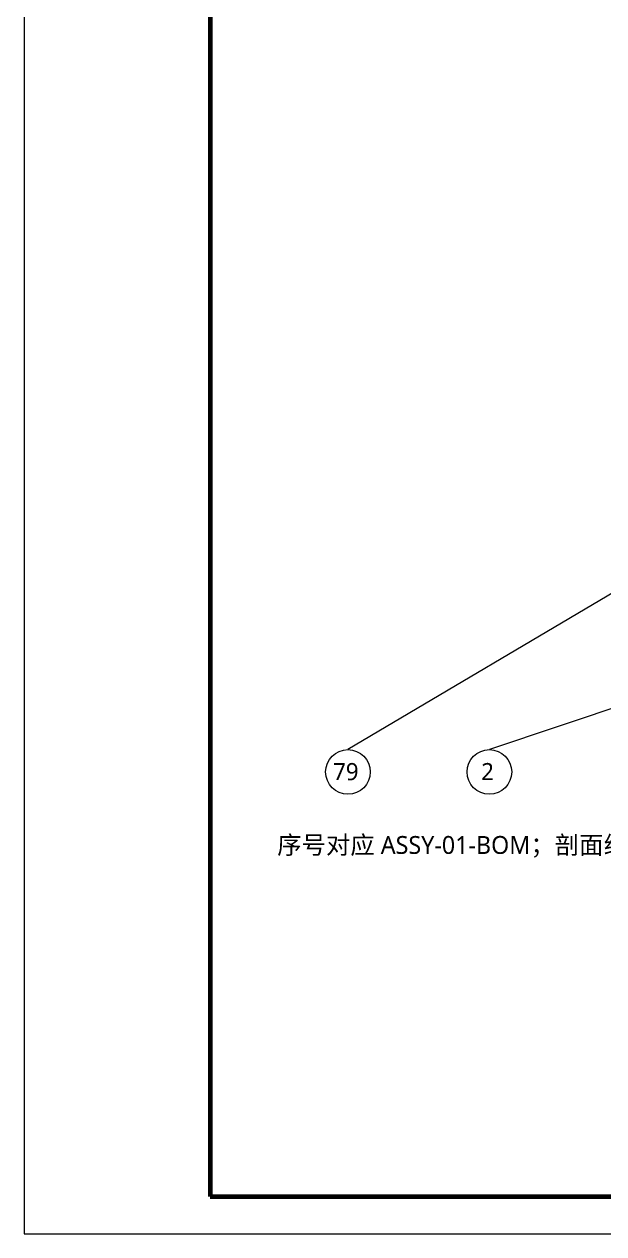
# Model space of a CAD drawing. Header units: millimetres. Extents: x 0 to 420, y 0 to 297.
# Drawn here: x 0 to 77.9, y 0 to 162.4 of the extents above; entities that cross this region are included whole.
import ezdxf

# ---------------------------------------------------------------- set-up
doc = ezdxf.new("R2010")
doc.units = ezdxf.units.MM
for name, color, linetype, lineweight in [('DIM', 3, 'CONTINUOUS', 18), ('FRAME', 7, 'CONTINUOUS', 70), ('TEXT', 7, 'CONTINUOUS', 25)]:
    doc.layers.add(name, color=color, linetype=linetype, lineweight=lineweight)
doc.styles.add('CJK', font='NotoSansCJK-Regular.ttc')

msp = doc.modelspace()

# ---------------------------------------------------------------- linework, layer by layer
at = {"layer": 'DIM'}
for p, q in [((134.8, 119.06), (43.5, 65)), ((168.54, 100.61), (62.5, 65))]:
    msp.add_line(p, q, dxfattribs=at)
for centre in [(43.5, 62), (62.5, 62)]:
    msp.add_circle(centre, 3, dxfattribs=at)
at = {"layer": 'FRAME', "lineweight": 18}
msp.add_lwpolyline([(0, 0), (420, 0), (420, 297), (0, 297)], close=True, dxfattribs=at)
at = {"layer": 'FRAME'}
msp.add_lwpolyline([(25, 5), (415, 5), (415, 292), (25, 292)], close=True, dxfattribs=at)

# ---------------------------------------------------------------- texts
at = {"layer": 'DIM', "style": 'CJK'}
for s, p in [('79', (41.5, 60.9)), ('2', (61.4, 60.9))]:
    msp.add_text(s, height=2.3, dxfattribs=at).set_placement(p)
at = {"layer": 'TEXT', "style": 'CJK'}
msp.add_text('序号对应 ASSY-01-BOM；剖面线：自制件/轴承/挡圈；外购占位件（电芯、PCB 元件等）仅画轮廓。', height=2.4, dxfattribs=at).set_placement((34, 51))

doc.saveas('drawing.dxf')
